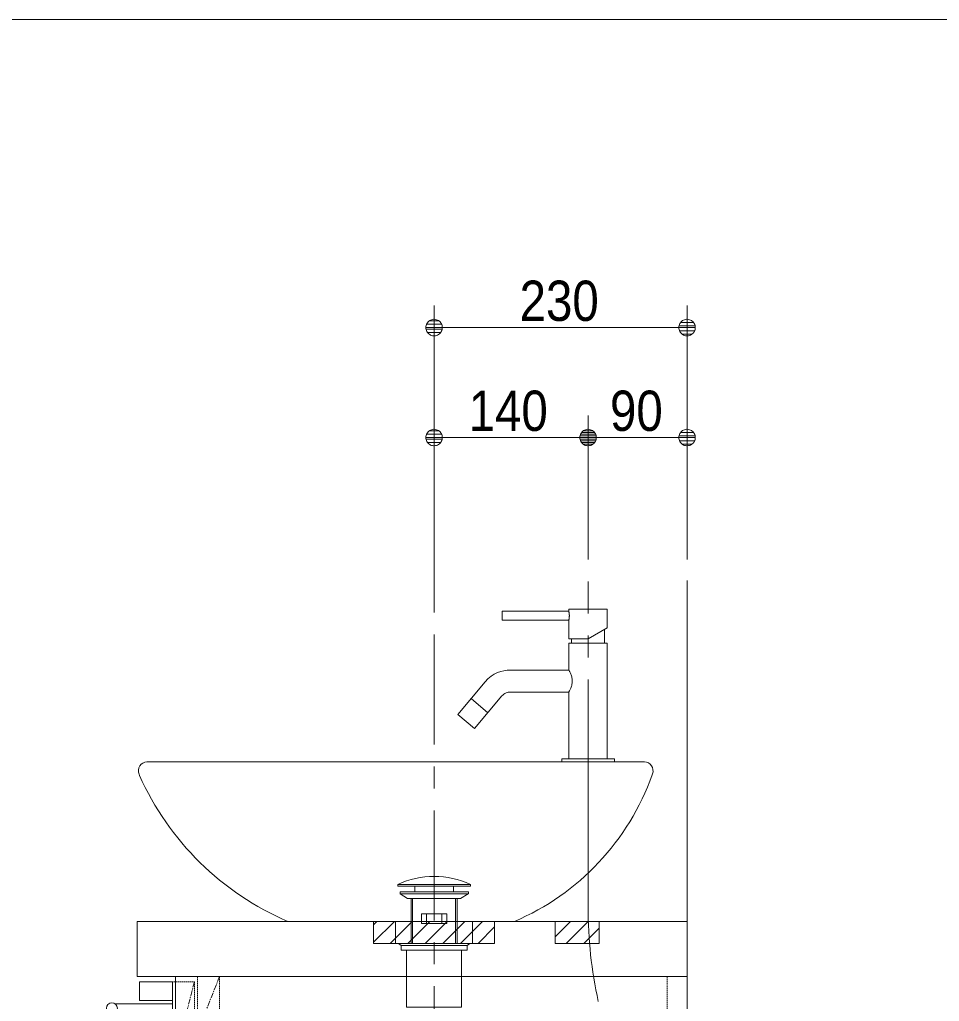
# Model space of a CAD drawing. Units: millimetres, scale not verified. Extents: x -6062 to 6062, y -3045 to 3045.
# Drawn here: x -2594 to -1758, y 1877 to 2770 of the extents above; entities that cross this region are included whole.
import ezdxf
from ezdxf.enums import TextEntityAlignment as Align

# ---------------------------------------------------------------- set-up
doc = ezdxf.new("R2010")
doc.units = ezdxf.units.MM
doc.header["$LTSCALE"] = 20
doc.linetypes.add('CHAIN1', pattern=[8, 5, -1, 1, -1])
doc.linetypes.add('DASHED1', pattern=[1.8, 1.2, -0.6])
for name, color, linetype, lineweight in [('0-0_1図面枠', 7, 'Continuous', 9), ('0-1_2寸法-1', 7, 'Continuous', 9), ('0-2_0', 7, 'Continuous', 9), ('0-3_5ボウル・キャビネット', 7, 'Continuous', 9), ('0-4_4給排水', 7, 'Continuous', 9)]:
    doc.layers.add(name, color=color, linetype=linetype, lineweight=lineweight)
doc.styles.add('ＭＳ Ｐゴシック', font='')
doc.styles.get('ＭＳ Ｐゴシック').set_extended_font_data('MS PGothic')

# ---------------------------------------------------------------- blocks, each defined once
blk = doc.blocks.new('グループ-2')
at = {"layer": '0-0_1図面枠'}
blk.add_lwpolyline([(-80000, 55400), (80000, 55400), (80000, -55400), (-80000, -55400)], close=True, dxfattribs=at)
blk = doc.blocks.new('図面枠')
at = {"layer": '0-0_1図面枠'}
blk.add_blockref('グループ-2', (0, 0), dxfattribs=at)
blk = doc.blocks.new('_Dot')
at = {"layer": '0-2_0'}
for p, q in [((-10, 0), (-20, 0)), ((9.78, 2), (-9.78, 2)), ((7.99, 6), (-7.99, 6)), ((9.16, -3.98), (-9.16, -3.98)), ((6, -7.98), (-6, -7.98))]:
    blk.add_line(p, q, dxfattribs=at)
for points in [[(10, 0), (9.92, 1.25), (9.69, 2.49), (9.3, 3.68), (8.76, 4.82), (8.09, 5.88), (7.29, 6.85), (6.37, 7.71), (5.36, 8.44), (4.26, 9.05), (3.09, 9.51), (1.87, 9.82), (0.63, 9.98), (-0.63, 9.98), (-1.87, 9.82), (-3.09, 9.51), (-4.26, 9.05), (-5.36, 8.44), (-6.37, 7.71), (-7.29, 6.85), (-8.09, 5.88), (-8.76, 4.82), (-9.3, 3.68), (-9.69, 2.49), (-9.92, 1.25), (-10, 0), (0, 0)], [(-10, 0), (-9.92, -1.25), (-9.69, -2.49), (-9.3, -3.68), (-8.76, -4.82), (-8.09, -5.88), (-7.29, -6.85), (-6.37, -7.71), (-5.36, -8.44), (-4.26, -9.05), (-3.09, -9.51), (-1.87, -9.82), (-0.63, -9.98), (0.63, -9.98), (1.87, -9.82), (3.09, -9.51), (4.26, -9.05), (5.36, -8.44), (6.37, -7.71), (7.29, -6.85), (8.09, -5.88), (8.76, -4.82), (9.3, -3.68), (9.69, -2.49), (9.92, -1.25), (10, 0), (0, 0)]]:
    blk.add_lwpolyline(points, close=True, dxfattribs=at)
blk = doc.blocks.new('グループ-8')
at = {"layer": '0-3_5ボウル・キャビネット', "linetype": 'CHAIN1'}
for p, q in [((-12960, 37900), (-13360, 36320)), ((-12500, 38000), (-12900, 37000)), ((-12960, 34800), (-13360, 33220)), ((-12900, 32520), (-12580, 33720)), ((-12960, 32940), (-13360, 31360)), ((-12960, 29840), (-13360, 28260))]:
    blk.add_line(p, q, dxfattribs=at)
at = {"layer": '0-3_5ボウル・キャビネット', "linetype": 'DASHED1'}
blk.add_line((-4360, 38000), (-4360, 28500), dxfattribs=at)
at = {"layer": '0-3_5ボウル・キャビネット'}
for points in [[(-14000, 39000), (-4000, 39000), (-4000, 38000), (-14000, 38000)], [(-13960, 37900), (-13360, 37900), (-13360, 37560), (-13960, 37560)], [(-13300, 38000), (-4000, 38000), (-4000, 28200), (-13300, 28200)], [(-13960, 37280), (-13360, 37280), (-13360, 36940), (-13960, 36940)], [(-13960, 36660), (-13360, 36660), (-13360, 36320), (-13960, 36320)], [(-13960, 36040), (-13360, 36040), (-13360, 35700), (-13960, 35700)], [(-13960, 35420), (-13360, 35420), (-13360, 35080), (-13960, 35080)], [(-13960, 34800), (-13360, 34800), (-13360, 34460), (-13960, 34460)], [(-13960, 34180), (-13360, 34180), (-13360, 33840), (-13960, 33840)], [(-13960, 33560), (-13360, 33560), (-13360, 33220), (-13960, 33220)], [(-13960, 32940), (-13360, 32940), (-13360, 32600), (-13960, 32600)], [(-13960, 32320), (-13360, 32320), (-13360, 31980), (-13960, 31980)], [(-13960, 31700), (-13360, 31700), (-13360, 31360), (-13960, 31360)], [(-13960, 31080), (-13360, 31080), (-13360, 30740), (-13960, 30740)], [(-13960, 30460), (-13360, 30460), (-13360, 30120), (-13960, 30120)], [(-13960, 29840), (-13360, 29840), (-13360, 29500), (-13960, 29500)], [(-13960, 29220), (-13360, 29220), (-13360, 28880), (-13960, 28880)], [(-13960, 28600), (-13360, 28600), (-13360, 28260), (-13960, 28260)], [(-12650, 28200), (-11950, 28200), (-11950, 25200), (-12650, 25200)], [(-4950, 28200), (-4250, 28200), (-4250, 25200), (-4950, 25200)]]:
    blk.add_lwpolyline(points, close=True, dxfattribs=at)
at = {"layer": '0-3_5ボウル・キャビネット', "linetype": 'DASHED1'}
for points in [[(-13360, 37900), (-12960, 37900), (-12960, 33220), (-13360, 33220)], [(-13360, 37900), (-12960, 37900), (-12960, 36320), (-13360, 36320)], [(-12900, 38000), (-12500, 38000), (-12500, 37000), (-12900, 37000)], [(-12960, 36620), (-5060, 36620), (-5060, 33920), (-12960, 33920)], [(-11460, 36620), (-11160, 36620), (-11160, 33920), (-11460, 33920)], [(-5360, 36620), (-5060, 36620), (-5060, 33920), (-5360, 33920)], [(-13360, 34800), (-12960, 34800), (-12960, 33220), (-13360, 33220)], [(-12900, 33720), (-12580, 33720), (-12580, 32520), (-12900, 32520)], [(-13360, 32940), (-12960, 32940), (-12960, 28260), (-13360, 28260)], [(-13360, 32940), (-12960, 32940), (-12960, 31360), (-13360, 31360)], [(-12960, 31660), (-5060, 31660), (-5060, 28960), (-12960, 28960)], [(-8460, 31660), (-8160, 31660), (-8160, 28960), (-8460, 28960)], [(-5360, 31660), (-5060, 31660), (-5060, 28960), (-5360, 28960)], [(-13360, 29840), (-12960, 29840), (-12960, 28260), (-13360, 28260)]]:
    blk.add_lwpolyline(points, close=True, dxfattribs=at)
at = {"layer": '0-3_5ボウル・キャビネット'}
for points in [[(-14400, 37500), (-13360, 37500), (-13360, 37340), (-14400, 37340)], [(-14400, 32540), (-13360, 32540), (-13360, 32380), (-14400, 32380)]]:
    blk.add_lwpolyline(points, dxfattribs=at)
at = {"layer": '0-3_5ボウル・キャビネット', "linetype": 'DASHED1'}
blk.add_lwpolyline([(-4000, 28500), (-12900, 28500), (-12900, 28200)], dxfattribs=at)
at = {"layer": '0-3_5ボウル・キャビネット'}
for centre in [(-14460, 37420), (-14460, 32460)]:
    blk.add_circle(centre, 100, dxfattribs=at)
blk = doc.blocks.new('グループ-9')
at = {"layer": '0-3_5ボウル・キャビネット'}
blk.add_lwpolyline([(-16000, 25200), (-4000, 25200), (-4000, 45200)], dxfattribs=at)
blk.add_blockref('グループ-8', (0, 0), dxfattribs=at)

msp = doc.modelspace()

# ---------------------------------------------------------------- linework, layer by layer
at = {"layer": '0-1_2寸法-1'}
for p, q in [((-2217.5, 2410), (-2217.5, 2510)), ((-1987.5, 2410), (-1987.5, 2510)), ((-2002.51, 2490), (-2202.49, 2490)), ((-2217.5, 2231), (-2217.5, 2410)), ((-2077.5, 2279), (-2077.5, 2410)), ((-2077.5, 2279), (-2077.5, 2410)), ((-1987.5, 2279), (-1987.5, 2410)), ((-2092.51, 2390), (-2202.49, 2390)), ((-2062.49, 2390), (-2002.51, 2390))]:
    msp.add_line(p, q, dxfattribs=at)
at = {"layer": '0-3_5ボウル・キャビネット'}
for p, q in [((-2485.14, 2091.4), (-2485.17, 2091.36)), ((-2026.31, 2095), (-2478.56, 2095)), ((-2019.85, 2091.59), (-2019.88, 2091.63)), ((-2350.39, 1950), (-2144.46, 1950)), ((-2272.5, 1947), (-2269.5, 1950)), ((-2272.5, 1931), (-2253.5, 1950)), ((-2257.5, 1930), (-2237.5, 1950)), ((-2241.5, 1930), (-2221.5, 1950)), ((-2225.5, 1930), (-2205.5, 1950)), ((-2209.5, 1930), (-2189.5, 1950)), ((-2193.5, 1930), (-2173.5, 1950)), ((-2107.5, 1936), (-2093.5, 1950)), ((-2097.5, 1930), (-2077.5, 1950)), ((-2177.5, 1930), (-2162.5, 1945)), ((-2081.5, 1930), (-2067.5, 1944))]:
    msp.add_line(p, q, dxfattribs=at)
for points in [[(-2485.77, 2083.77), (-2485.77, 2083.76), (-2485.35, 2082.82)], [(-2019.26, 2083.25), (-2018.89, 2084.28), (-2018.89, 2084.29)]]:
    msp.add_lwpolyline(points, dxfattribs=at)
for points in [[(-2272.5, 1930), (-2272.5, 1950), (-2162.5, 1950), (-2162.5, 1930)], [(-2252.5, 1950), (-2182.5, 1950), (-2182.5, 1930), (-2252.5, 1930)], [(-2067.5, 1930), (-2067.5, 1950), (-2107.5, 1950), (-2107.5, 1930)]]:
    msp.add_lwpolyline(points, close=True, dxfattribs=at)
at = {"layer": '0-3_5ボウル・キャビネット', "linetype": 'DASHED1'}
for points in [[(-2272.5, 1930), (-2272.5, 1950), (-2162.5, 1950), (-2162.5, 1930)], [(-2067.5, 1930), (-2067.5, 1950), (-2107.5, 1950), (-2107.5, 1930)]]:
    msp.add_lwpolyline(points, close=True, dxfattribs=at)
at = {"layer": '0-3_5ボウル・キャビネット'}
for centre, radius, start, end in [((-2478.36, 2087), 8.08, 147.33205, 203.57869), ((-2478.56, 2087.18), 7.82, 90, 147.33205), ((-2026.31, 2087.18), 7.82, 34.65553, 90), ((-2026.5, 2087), 8.08, 340.37618, 34.65553), ((-2248.48, 2188.53), 259.38, 204.04951, 246.8668), ((-2234.43, 2159.97), 228.44, 293.19453, 340.37618)]:
    msp.add_arc(centre, radius, start, end, dxfattribs=at)
at = {"layer": '0-4_4給排水', "linetype": 'CHAIN1'}
for p, q in [((-2077.5, 2070), (-2077.5, 2259)), ((-2217.5, 2211), (-2217.5, 1586))]:
    msp.add_line(p, q, dxfattribs=at)
at = {"layer": '0-4_4給排水'}
for p, q in [((-2062.5, 2215.66), (-2062.5, 2203)), ((-2092.5, 2207), (-2092.5, 2203)), ((-2168.61, 2139.8), (-2183.93, 2152.66)), ((-2238.5, 1971), (-2238.5, 1930)), ((-2237, 1971), (-2237, 1930)), ((-2198, 1971), (-2198, 1930)), ((-2196.5, 1971), (-2196.5, 1930))]:
    msp.add_line(p, q, dxfattribs=at)
for points in [[(-2155.5, 2224), (-2095, 2224), (-2095, 2207), (-2077.5, 2207), (-2060, 2217.1), (-2060, 2234), (-2095, 2234), (-2095, 2232), (-2155.5, 2232)], [(-2151.13, 2178.45), (-2154.06, 2178.02), (-2156.93, 2177.29), (-2159.71, 2176.29), (-2162.83, 2174.77), (-2165.76, 2172.91), (-2168.53, 2170.64), (-2171.07, 2167.98), (-2171.16, 2167.88), (-2196.01, 2138.26), (-2180.69, 2125.4), (-2155.83, 2155.03), (-2155.01, 2155.89), (-2154.1, 2156.66), (-2153.09, 2157.31), (-2152.02, 2157.83), (-2151.09, 2158.16), (-2150.13, 2158.4), (-2149.16, 2158.55), (-2148.17, 2158.6), (-2095, 2158.6), (-2095, 2098), (-2060, 2098), (-2060, 2203), (-2095, 2203), (-2095, 2178.6), (-2148.17, 2178.6)], [(-2053.5, 2095), (-2101.5, 2095), (-2101.5, 2098), (-2053.5, 2098)], [(-2250.5, 1983.5), (-2184.5, 1983.5), (-2184.5, 1982), (-2250.5, 1982)], [(-2235, 1982), (-2200, 1982), (-2200, 1977), (-2235, 1977)], [(-2241.56, 1971), (-2248.5, 1975), (-2186.5, 1975), (-2193.51, 1971)], [(-2248.2, 1977), (-2186.2, 1977), (-2186.2, 1975), (-2248.2, 1975)], [(-2229, 1957), (-2206, 1957), (-2206, 1948), (-2229, 1948)], [(-2224.5, 1957), (-2210.5, 1957), (-2210.5, 1948), (-2224.5, 1948)], [(-2247.5, 1928), (-2250, 1930), (-2185, 1930), (-2187.5, 1928)], [(-2247.5, 1928), (-2187.5, 1928), (-2187.5, 1924), (-2247.5, 1924)], [(-2242.5, 1924), (-2192.5, 1924), (-2192.5, 1872), (-2242.5, 1872)]]:
    msp.add_lwpolyline(points, close=True, dxfattribs=at)
for points in [[(-2095, 2232), (-2095, 2231.98), (-2094.98, 2231.92), (-2094.96, 2231.82), (-2094.93, 2231.68), (-2094.89, 2231.51), (-2094.85, 2231.3), (-2094.81, 2231.06), (-2094.76, 2230.8), (-2094.72, 2230.5), (-2094.68, 2230.19), (-2094.64, 2229.85), (-2094.6, 2229.5), (-2094.57, 2229.14), (-2094.55, 2228.77), (-2094.54, 2228.39), (-2094.54, 2228), (-2094.54, 2227.8), (-2094.54, 2227.59), (-2094.56, 2227.2), (-2094.58, 2226.81), (-2094.61, 2226.43), (-2094.65, 2226.08), (-2094.69, 2225.74), (-2094.73, 2225.42), (-2094.78, 2225.14), (-2094.82, 2224.88), (-2094.86, 2224.65), (-2094.9, 2224.45), (-2094.94, 2224.29), (-2094.96, 2224.16), (-2094.98, 2224.07), (-2095, 2224.02), (-2095, 2224)], [(-2095, 2178.6), (-2094.97, 2178.55), (-2094.88, 2178.39), (-2094.74, 2178.14), (-2094.55, 2177.8), (-2094.33, 2177.37), (-2094.07, 2176.85), (-2093.78, 2176.27), (-2093.49, 2175.62), (-2093.19, 2174.91), (-2092.89, 2174.14), (-2092.62, 2173.31), (-2092.37, 2172.44), (-2092.16, 2171.52), (-2091.99, 2170.56), (-2091.89, 2169.58), (-2091.86, 2168.57), (-2091.9, 2167.57), (-2092, 2166.58), (-2092.17, 2165.61), (-2092.39, 2164.68), (-2092.64, 2163.8), (-2092.92, 2162.97), (-2093.22, 2162.2), (-2093.52, 2161.49), (-2093.82, 2160.85), (-2094.1, 2160.28), (-2094.35, 2159.78), (-2094.57, 2159.36), (-2094.76, 2159.03), (-2094.89, 2158.79), (-2094.97, 2158.65), (-2095, 2158.6)]]:
    msp.add_lwpolyline(points, dxfattribs=at)
at = {"layer": '0-4_4給排水', "linetype": 'CHAIN1'}
msp.add_lwpolyline([(-2077.5, 1962.7), (-2077.5, 1971.28), (-2077.5, 1997.32), (-2077.5, 2095)], dxfattribs=at)
at = {"layer": '0-4_4給排水'}
msp.add_arc((-2217.5, 1914.65), 76.35, 64.39147, 115.60853, dxfattribs=at)
at = {"layer": '0-4_4給排水', "linetype": 'CHAIN1'}
msp.add_arc((-1679.02, 1962.7), 398.48, 180, 192.37167, dxfattribs=at)

# ---------------------------------------------------------------- block references
at = {"layer": '0-0_1図面枠', "xscale": 0.05, "yscale": 0.05}
msp.add_blockref('図面枠', (-1787.5, 0), dxfattribs=at)
at = {"layer": '0-1_2寸法-1', "xscale": 0.7503418, "yscale": 0.7503418, "rotation": 180}
for p in [(-2217.5, 2490), (-2217.5, 2390), (-2077.5, 2390)]:
    msp.add_blockref('_Dot', p, dxfattribs=at)
at = {"layer": '0-1_2寸法-1', "xscale": 0.7503418, "yscale": 0.7503418}
for p in [(-1987.5, 2490), (-2077.5, 2390), (-1987.5, 2390)]:
    msp.add_blockref('_Dot', p, dxfattribs=at)
at = {"layer": '0-3_5ボウル・キャビネット', "xscale": 0.05, "yscale": 0.05}
msp.add_blockref('グループ-9', (-1787.5, 0), dxfattribs=at)

# ---------------------------------------------------------------- texts
at = {"layer": '0-1_2寸法-1', "style": 'ＭＳ Ｐゴシック', "width": 0.9}
for s, p in [('230', (-2139.78, 2485.04)), ('140', (-2186.11, 2385.04)), ('90', (-2057.58, 2385.04))]:
    msp.add_text(s, height=36.66, dxfattribs=at).set_placement(p, align=Align.BOTTOM_LEFT)

doc.saveas('drawing.dxf')
